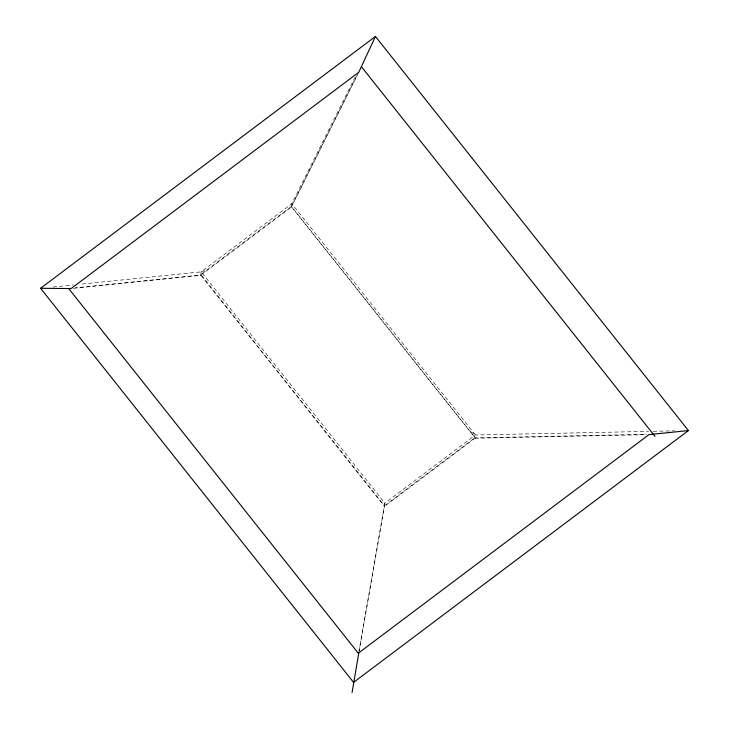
<?xml version="1.0" encoding="UTF-8"?>
<svg xmlns="http://www.w3.org/2000/svg" width="729" height="729" viewBox="0 0 729 729"><rect width="100%" height="100%" fill="white"/><g stroke="black" fill="none" stroke-linecap="round" stroke-linejoin="round"><path stroke-width="0.55" stroke-dasharray="3.65 2.73" d="M73.401 288.32L200.685 275.298L201.186 271.862L291.819 203.701L355.178 76.992M200.685 275.298L291.318 207.136L291.819 203.701L475.481 434.976L475.007 438.238L384.374 506.4L384.848 503.138L475.481 434.976L648.564 431.386M359.033 651.024L384.848 503.138L201.186 271.862L80.163 284.237M358.805 652.829L384.393 506.3L200.721 275.024L75.442 287.837M356.818 75.77L291.39 206.599L475.062 437.883L646.441 434.32M291.318 207.136L358.258 73.265M201.186 271.862L205.888 270.322M53.017 287.016L73.374 284.93M653.12 431.286L674.753 430.839M475.007 438.238L645.548 434.694M470.98 431.887L475.481 434.976M291.427 206.371L200.794 274.532L384.465 505.808L475.098 437.646L291.427 206.371"/><path stroke-width="1.09" d="M352.071 692.55L358.805 652.829L648.956 434.621L688.422 430.557L375.444 36.45L40.578 288.283L353.556 682.39L688.422 430.557M375.444 36.45L358.768 72.253L71.15 288.547L40.578 288.283M361.374 66.64L655.016 436.389M68.672 288.529L358.659 653.685"/></g></svg>
